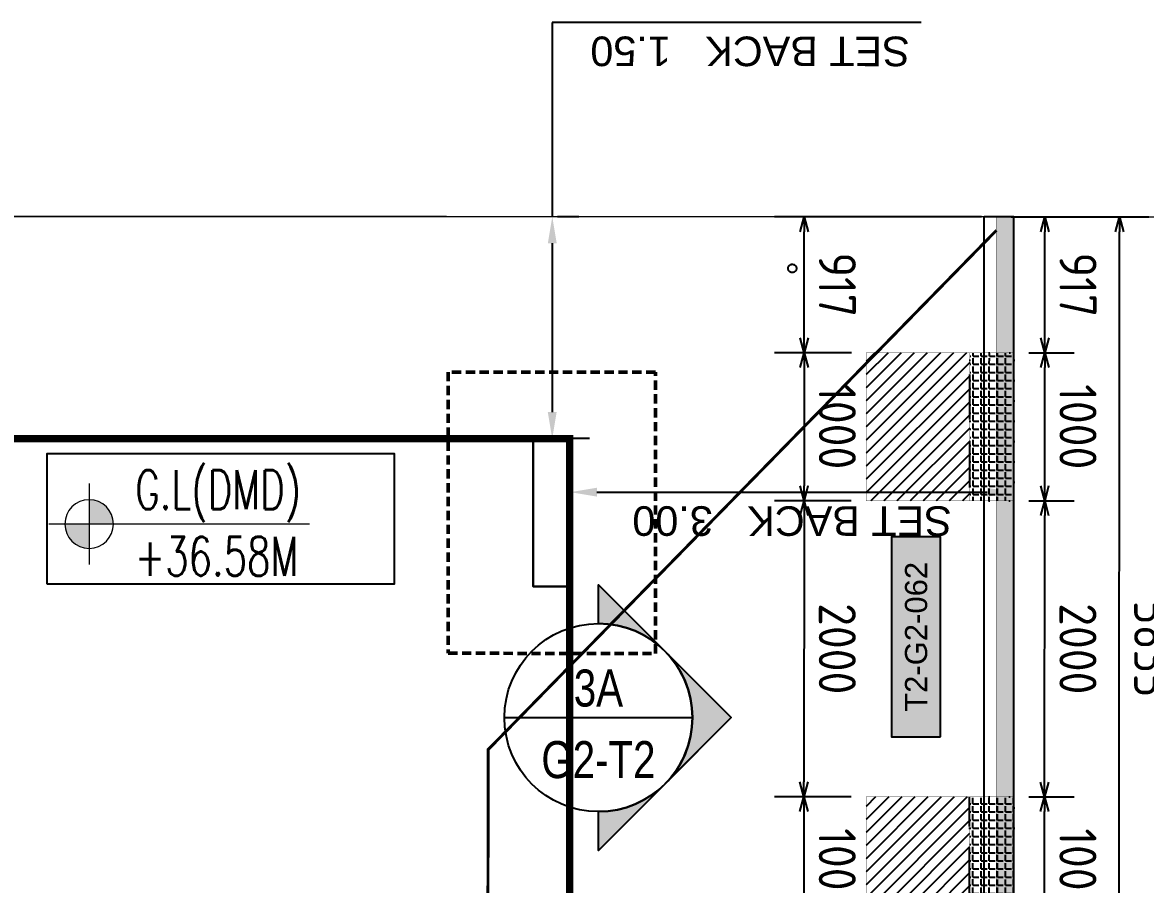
# Model space of a CAD drawing. Header units: centimetres. Extents: x -6122352 to 6876996, y -1694241 to 2592194.
# Drawn here: x 124638 to 132226, y -22683 to -16859 of the extents above; entities that cross this region are included whole.
import ezdxf
from ezdxf.enums import TextEntityAlignment as Align
from ezdxf.xclip import XClip

# ---------------------------------------------------------------- set-up
doc = ezdxf.new("R2010")
doc.units = ezdxf.units.CM
doc.header["$MEASUREMENT"] = 0
doc.header["$XCLIPFRAME"] = 2
doc.header["$PDMODE"] = 66
doc.header["$PDSIZE"] = 100
for name, pattern in [('CENTER', [2, 1.25, -0.25, 0.25, -0.25]), ('DASHED2', [0.375, 0.25, -0.125]), ('XR-AR-END-SETTING OUT PLAN$0$23261-XR-AR-SI-GF$0$HIDDEN', [0.375, 0.25, -0.125])]:
    doc.linetypes.add(name, pattern=pattern)
doc.layers.get('Defpoints').update_dxf_attribs({"color": 255, "linetype": 'CENTER'})
for name, color, linetype in [('00-MI-DIM', 7, 'Continuous'), ('23585-XR-AR-BOUNDARY WALLS AND SETBACKS$0$setback', 7, 'XR-AR-END-SETTING OUT PLAN$0$23261-XR-AR-SI-GF$0$HIDDEN'), ('@MI-FOOTINGS', 7, 'Continuous'), ('@MI-MEP', 7, 'Continuous'), ('@MI-REF LAYER', 7, 'Continuous'), ('@MI-TYPE-01', 30, 'Continuous'), ('@MI-TYPE-02', 6, 'Continuous'), ('B_TH_4', 7, 'Continuous'), ('PANEL-TAGS', 7, 'Continuous'), ('S-DIMENSION', 251, 'Continuous'), ('XREF1$0$S-LEVELS', 2, 'Continuous'), ('XREF1$0$TYPICAL NEW PROFILE', 3, 'Continuous')]:
    doc.layers.add(name, color=color, linetype=linetype)
for name, color, linetype, lineweight, true_color in [('08-Compound Wall-2', 6, 'Continuous', 25, 0xff00ff), ('23585-XR-AR-DAMAC PLOT LIMITS$0$1-End units', 7, 'Continuous', 5, 0xf8991e), ('23585-XR-AR-DAMAC PLOT LIMITS$0$1-Open Space', 7, 'Continuous', 5, 0x90cf5a)]:
    doc.layers.add(name, color=color, linetype=linetype, lineweight=lineweight, true_color=true_color)
for name, color, linetype, lineweight in [('@ Foundations', 4, 'DASHED2', 50), ('A-ANNO-TEXT', 3, 'Continuous', 25), ('XR-AR-END-SETTING OUT PLAN$0$23585-XR-AR-END-GROUND FLOOR$0$S-COLS', 51, 'Continuous', 40), ('XR-AR-END-SETTING OUT PLAN$0$23585-XR-AR-END-GROUND FLOOR$0$S-COLS-PATT', 8, 'Continuous', 5), ('XREF1$0$36-TAGLVL', 23, 'Continuous', 9)]:
    doc.layers.add(name, color=color, linetype=linetype, lineweight=lineweight)
doc.styles.add('Arial Narrow', font='ARIALN.TTF', dxfattribs={"width": 0.95, "height": 500})
doc.styles.add('PANELTAG_STYLE', font='arial.ttf')
doc.styles.add('Schueco-BEMSTIL', font='isocpeur.ttf', dxfattribs={"width": 0.9})
doc.styles.get("Standard").update_dxf_attribs({"font": 'arial.ttf'})
doc.styles.add('XREF1$0$DLT_TEXT', font='romans.shx', dxfattribs={"width": 0.7})
doc.dimstyles.new('MI- JWC-TXT-2.5 MM', dxfattribs={"dimscale": 1.5, "dimtxt": 2.5, "dimasz": 1, "dimexe": 2, "dimexo": 1, "dimgap": 1, "dimtad": 1, "dimdec": 0, "dimdsep": 46, "dimtxsty": 'Schueco-BEMSTIL', "dimblk": 'OPEN30', "dimcen": 0, "dimdle": 2, "dimclrd": 140, "dimclre": 8, "dimclrt": 40, "dimadec": 0, "dimazin": 2, "dimtfac": 1, "dimtdec": 0, "dimtix": 1, "dimtmove": 2, "dimatfit": 3, "dimldrblk": 'OPEN', "dimfxl": 2, "dimlwd": -1, "dimlwe": -1, "dimarcsym": 0})
doc.dimstyles.get("Standard").update_dxf_attribs({"dimtxt": 5, "dimasz": 0.5, "dimexe": 0.18, "dimexo": 0.0625, "dimgap": 0.09, "dimtad": 0, "dimtih": 1, "dimtoh": 1, "dimdec": 0, "dimzin": 0, "dimdsep": 46, "dimtxsty": 'Standard', "dimcen": 0.09, "dimadec": 0, "dimazin": 0, "dimtfac": 1, "dimtdec": 0, "dimtofl": 0, "dimtmove": 0, "dimatfit": 3, "dimfxl": 1, "dimtolj": 1, "dimtzin": 0, "dimarcsym": 0})

# ---------------------------------------------------------------- blocks, each defined once
blk = doc.blocks.new('23585-XR-AR-BOUNDARY WALLS AND SETBACKS')
at = {"layer": '08-Compound Wall-2'}
for points in [[(496511.5071, 2768965.2139), (496493.8115, 2768981.4267), (496493.6764, 2768981.2792)], [(496465.3043, 2768950.3148), (496482.9255, 2768934.1688), (496489.0396, 2768940.8413), (496493.093, 2768945.2651), (496497.1464, 2768949.6889), (496501.1998, 2768954.1127), (496505.2532, 2768958.5365), (496511.2983, 2768965.134), (496493.6764, 2768981.2792)]]:
    blk.add_lwpolyline(points, dxfattribs=at)
at = {"layer": '23585-XR-AR-BOUNDARY WALLS AND SETBACKS$0$setback', "ltscale": 40, "const_width": 0.05}
blk.add_lwpolyline([(496482.7466, 2768938.2661), (496468.3694, 2768951.4396), (496472.5243, 2768955.9742), (496476.5774, 2768960.3979), (496480.631, 2768964.8216), (496484.6844, 2768969.2454), (496488.7378, 2768973.6691), (496492.8908, 2768978.2015), (496507.2684, 2768965.0286), (496503.115, 2768960.4956), (496499.0616, 2768956.0718), (496495.0082, 2768951.648), (496490.9548, 2768947.2242), (496486.9014, 2768942.8004)], close=True, dxfattribs=at)
blk = doc.blocks.new('A$C9d9485f6')
at = {"layer": 'A-ANNO-TEXT', "rotation": 312.4881850805905}
blk.add_blockref('23585-XR-AR-BOUNDARY WALLS AND SETBACKS', (-2377088.5348, -1504219.2521), dxfattribs=at)
blk = doc.blocks.new('23585-XR-AR-DAMAC PLOT LIMITS')
at = {"layer": '23585-XR-AR-DAMAC PLOT LIMITS$0$1-End units', "color": 251, "true_color": 0x636466}
blk.add_lwpolyline([(496511.5071, 2768965.2139), (496505.3269, 2768958.4689), (496487.6319, 2768974.6825), (496493.8115, 2768981.4267)], close=True, dxfattribs=at)
at = {"layer": '23585-XR-AR-DAMAC PLOT LIMITS$0$1-Open Space', "color": 251, "true_color": 0x636466}
blk.add_lwpolyline([(496513.5337, 2768967.4255), (496531.2285, 2768951.2113), (496529.2017, 2768948.9993), (496511.5071, 2768965.2139), (496493.8115, 2768981.4267), (496495.8383, 2768983.6387)], close=True, dxfattribs=at)
blk = doc.blocks.new('A$Cf093b529')
at = {"layer": 'A-ANNO-TEXT'}
blk.add_blockref('23585-XR-AR-DAMAC PLOT LIMITS', (-495391.9901, -2768603.4419), dxfattribs=at)
blk = doc.blocks.new('XR-AR-END-SETTING OUT PLAN$0$23585-XR-AR-END-GROUND FLOOR$0$A$C75a8815d')
at = {"layer": 'XR-AR-END-SETTING OUT PLAN$0$23585-XR-AR-END-GROUND FLOOR$0$S-COLS', "color": 252, "lineweight": 30}
blk.add_lwpolyline([(0, -4000), (0, -3000), (250, -3000), (250, -4000)], close=True, dxfattribs=at)
blk = doc.blocks.new('XR-AR-END-SETTING OUT PLAN')
at = {"layer": 'XR-AR-END-SETTING OUT PLAN$0$23585-XR-AR-END-GROUND FLOOR$0$S-COLS-PATT', "color": 8}
blk.add_blockref('XR-AR-END-SETTING OUT PLAN$0$23585-XR-AR-END-GROUND FLOOR$0$A$C75a8815d', (3000.1, 5500), dxfattribs=at)
blk = doc.blocks.new('END UNIT')
at = {"xscale": 0.001, "yscale": 0.001, "zscale": 0.001}
blk.add_blockref('XR-AR-END-SETTING OUT PLAN', (-9.1502, 0), dxfattribs=at)
blk = doc.blocks.new('TH_4')
blk.add_blockref('END UNIT', (495802.3054, 2769130.5141))
blk = doc.blocks.new('A$C780da55d')
at = {"layer": 'S-DIMENSION'}
blk.add_circle((0, 0), 0.0281, dxfattribs=at)
at = {"layer": 'B_TH_4', "xscale": 1.000039159572381, "yscale": 1.000039159572381, "zscale": 1.000039159572381}
blk.add_blockref('TH_4', (-495814.0705, -2769239.3021), dxfattribs=at)
blk = doc.blocks.new('23585-XR-AR-MALDIVE-2$0$TH_4')
blk.add_blockref('A$C780da55d', (495794.6554, 2769130.8641))
at = {"layer": '@ Foundations', "linetype": 'DASHED2', "ltscale": 0.25}
blk.add_lwpolyline([(495795.5803, 2769131.5648), (495796.9803, 2769131.5648), (495796.9803, 2769133.4648), (495795.5803, 2769133.4648)], close=True, dxfattribs=at)
blk = doc.blocks.new('A$Ca180d4cc')
at = {"color": 1, "true_color": 0xeb0000, "const_width": 0.01}
blk.add_lwpolyline([(33.1481, 0.0002), (27.1482, 0), (21.1482, 0.0002), (15.1482, 0.0002), (9.1482, 0.0002), (0.001, 0.0002), (0, 23.9999), (9.1482, 24), (15.1482, 24.0001), (21.1482, 24.0001), (27.1482, 24.0002), (33.1482, 24.0002), (42.2983, 24.0001), (42.2983, 0.0002)], close=True, dxfattribs=at)
blk = doc.blocks.new('XREF1$0$LVL  ATTR')
at = {"color": 7}
blk.add_wipeout([(-0.3373, 0.3835), (1.8973, 0.3835), (1.8973, -0.4505), (-0.3373, -0.4505)], dxfattribs=at)
at = {"layer": 'XREF1$0$36-TAGLVL', "extrusion": (-4.88814e-07, 1.40652e-17, 1)}
h = blk.add_hatch(color=252, dxfattribs=at)
h.paths.add_polyline_path([(-0.0654, 0.1563, 0.414214), (-0.2216, 0), (-0.0654, 0)])
h.paths.add_polyline_path([(0.0909, 0), (-0.0654, 0), (-0.0654, -0.1562, 0.414214)])
for p, q in [((-0.0654, -0.2604), (-0.0654, 0.2604)), ((1.3511, 0, 0), (-0.3253, 0, 0))]:
    blk.add_line(p, q, dxfattribs=at)
blk.add_circle((-0.0654, 0, 0), 0.1562, dxfattribs=at)
at = {"layer": 'XREF1$0$S-LEVELS', "color": 1}
blk.add_lwpolyline([(-0.3373, 0.3835), (1.8973, 0.3835), (1.8973, -0.4505), (-0.3373, -0.4505)], close=True, dxfattribs=at)
at = {"layer": 'XREF1$0$TYPICAL NEW PROFILE', "color": 3, "style": 'XREF1$0$DLT_TEXT', "width": 0.7}
for tag, p in [('+0.00M', (0.2413, 0.0671, -0.0001)), ('S.S.L', (0.2413, -0.3453, -0.0001))]:
    blk.add_attdef(tag, p, '', height=0.25, dxfattribs=at)
blk = doc.blocks.new('*D697')
at = {"color": 0, "lineweight": -2, "transparency": 16777216}
for p, q in [((494320.6673, 2767860.6505), (494320.6673, 2767861.1263)), ((494317.6704, 2767860.9702), (494317.6704, 2767860.7663)), ((494320.4873, 2767860.9463), (494317.8504, 2767860.9463))]:
    blk.add_line(p, q, dxfattribs=at)
at = {"color": 0, "transparency": 16777216}
for points in [[(494317.8504, 2767860.9763), (494317.8504, 2767860.9163), (494317.6704, 2767860.9463)], [(494320.4873, 2767860.9763), (494320.4873, 2767860.9163), (494320.6673, 2767860.9463)]]:
    blk.add_solid(points, dxfattribs=at)
at = {"layer": 'Defpoints', "color": 0, "transparency": 16777216}
for p in [(494317.6704, 2767861.0327), (494317.6704, 2767860.9463), (494320.6673, 2767860.588)]:
    blk.add_point(p, dxfattribs=at)
at = {"color": 0, "transparency": 16777216, "insert": (494319.1688, 2767861.1398), "char_height": 0.2, "attachment_point": 5}
blk.add_mtext('\\A1;SET BACK   3.00', dxfattribs=at)
blk = doc.blocks.new('*D699')
at = {"color": 0, "lineweight": -2, "transparency": 16777216}
for p, q in [((494320.5386, 2767860.5848), (494320.9694, 2767860.5848)), ((494320.7894, 2767859.2647), (494320.7894, 2767860.4048)), ((494320.7549, 2767859.0847), (494320.6094, 2767859.0847)), ((494320.7894, 2767857.7733), (494320.7894, 2767859.0847)), ((494318.2968, 2767857.7733), (494320.7894, 2767857.7733))]:
    blk.add_line(p, q, dxfattribs=at)
at = {"color": 0, "transparency": 16777216}
for points in [[(494320.7594, 2767860.4048), (494320.8194, 2767860.4048), (494320.7894, 2767860.5848)], [(494320.7594, 2767859.2647), (494320.8194, 2767859.2647), (494320.7894, 2767859.0847)]]:
    blk.add_solid(points, dxfattribs=at)
at = {"layer": 'Defpoints', "color": 0, "transparency": 16777216}
for p in [(494320.4761, 2767860.5848), (494320.7894, 2767860.5848), (494320.8174, 2767859.0847)]:
    blk.add_point(p, dxfattribs=at)
at = {"color": 0, "transparency": 16777216, "insert": (494319.4531, 2767857.9667), "char_height": 0.2, "attachment_point": 5}
blk.add_mtext('\\A1;SET BACK   1.50', dxfattribs=at)
blk = doc.blocks.new('T1-FOOTING')
at = {"transparency": 33554679}
h = blk.add_hatch(dxfattribs=at)
h.set_pattern_fill('ANGLE', color=256, scale=500)
h.set_pattern_definition([(0, (0, 0), (0, 137.5), [100, -37.5]), (90, (0, 0), (-137.5, 8e-15), [100, -37.5])])
h.paths.add_polyline_path([(-500, -300), (500, -300), (500, 0), (-500, 0)])
h.paths.add_polyline_path([(-499.75, -299.75), (499.75, -299.75), (499.75, -0.25), (-499.75, -0.25)], flags=16)
h = blk.add_hatch(dxfattribs=at)
h.set_pattern_fill('ANGLE', color=8, scale=200)
h.set_pattern_definition([(0, (0, 0), (0, 55), [40, -15]), (90, (0, 0), (-55, 3e-15), [40, -15])])
h.paths.add_polyline_path([(500, -300), (500, 0), (-500, 0), (-500, -300)])
h = blk.add_hatch(dxfattribs=at)
h.set_pattern_fill('ANSI31', color=8, scale=500)
h.paths.add_polyline_path([(500, -1000), (500, -300), (-500, -300), (-500, -1000)])
at = {"layer": '@MI-TYPE-01', "color": 240, "linetype": 'DASHED2', "true_color": 0xed1f24}
blk.add_line((-500, -300), (500, -300), dxfattribs=at)
at = {"layer": '@MI-TYPE-01', "color": 240, "true_color": 0xed1f24, "const_width": 2.5}
blk.add_lwpolyline([(-500, 0), (500, 0), (500, -1000), (-500, -1000)], close=True, dxfattribs=at)
blk = doc.blocks.new('_Open30')
at = {"color": 0, "linetype": 'ByBlock', "lineweight": -2}
for p, q in [((-1, 0.268), (0, 0)), ((0, 0), (-1, -0.268)), ((0, 0), (-1, 0))]:
    blk.add_line(p, q, dxfattribs=at)
blk = doc.blocks.new('*D919')
at = {"layer": '@MI-TYPE-02', "color": 8, "transparency": 16777216}
for p, q in [((382575.2, -149262.9), (383386.9, -149262.8)), ((382576.2, -155097.9), (383387.9, -155097.8))]:
    blk.add_line(p, q, dxfattribs=at)
at = {"layer": '@MI-TYPE-02', "color": 140, "transparency": 16777216}
blk.add_line((383187.9, -154997.8), (383186.9, -149362.8), dxfattribs=at)
at = {"layer": 'Defpoints', "color": 0, "transparency": 16777216}
for p in [(382475.2, -149263), (383186.9, -149262.8), (382476.2, -155098)]:
    blk.add_point(p, dxfattribs=at)
at = {"layer": '@MI-TYPE-02', "color": 140, "transparency": 16777216, "xscale": 100, "yscale": 100, "zscale": 100}
for p, rotation in [((383186.9, -149262.8), 90.01026582106833), ((383187.9, -155097.8), 270.0102658210683)]:
    blk.add_blockref('_Open30', p, dxfattribs=dict(at, rotation=rotation))
at = {"layer": '@MI-TYPE-02', "color": 40, "transparency": 16777216, "insert": (383412.4, -152180.3), "char_height": 250, "attachment_point": 5, "rotation": 270.01027, "style": 'Schueco-BEMSTIL'}
blk.add_mtext('5835', dxfattribs=at)
blk = doc.blocks.new('_Open')
at = {"color": 0, "linetype": 'ByBlock', "lineweight": -2}
for p, q in [((-1, 0.2), (0, 0)), ((-1, -0.2), (0, 0)), ((0, 0), (-1, 0))]:
    blk.add_line(p, q, dxfattribs=at)
blk = doc.blocks.new('*D921')
at = {"layer": '@MI-TYPE-02', "color": 8, "transparency": 16777216}
for p, q in [((382575.8, -153180.4), (382883.3, -153180.3)), ((382576.9, -154180.4), (382883.4, -154180.3))]:
    blk.add_line(p, q, dxfattribs=at)
at = {"layer": '@MI-TYPE-02', "color": 140, "transparency": 16777216}
blk.add_line((382683.4, -154080.4), (382683.3, -153280.4), dxfattribs=at)
at = {"layer": 'Defpoints', "color": 0, "transparency": 16777216}
for p in [(382475.8, -153180.4), (382683.3, -153180.4), (382476.9, -154180.4)]:
    blk.add_point(p, dxfattribs=at)
at = {"layer": '@MI-TYPE-02', "color": 140, "transparency": 16777216, "xscale": 100, "yscale": 100, "zscale": 100}
for p, rotation in [((382683.3, -153180.4), 90.01026582106833), ((382683.4, -154180.4), 270.0102658210683)]:
    blk.add_blockref('_Open30', p, dxfattribs=dict(at, rotation=rotation))
at = {"layer": '@MI-TYPE-02', "color": 40, "transparency": 16777216, "insert": (382908.3, -153680.3), "char_height": 250, "attachment_point": 5, "rotation": 270.01027, "style": 'Schueco-BEMSTIL'}
blk.add_mtext('1000', dxfattribs=at)
blk = doc.blocks.new('*D922')
at = {"layer": '@MI-TYPE-02', "color": 8, "transparency": 16777216}
for p, q in [((382576.4, -151180.4), (382882.9, -151180.3)), ((382575.8, -153180.4), (382883.3, -153180.3))]:
    blk.add_line(p, q, dxfattribs=at)
at = {"layer": '@MI-TYPE-02', "color": 140, "transparency": 16777216}
blk.add_line((382683.2, -153080.4), (382682.9, -151280.4), dxfattribs=at)
at = {"layer": 'Defpoints', "color": 0, "transparency": 16777216}
for p in [(382476.4, -151180.4), (382682.9, -151180.4), (382475.8, -153180.4)]:
    blk.add_point(p, dxfattribs=at)
at = {"layer": '@MI-TYPE-02', "color": 140, "transparency": 16777216, "xscale": 100, "yscale": 100, "zscale": 100}
for p, rotation in [((382682.9, -151180.4), 90.01026582106833), ((382683.3, -153180.4), 270.0102658210683)]:
    blk.add_blockref('_Open30', p, dxfattribs=dict(at, rotation=rotation))
at = {"layer": '@MI-TYPE-02', "color": 40, "transparency": 16777216, "insert": (382908.1, -152180.3), "char_height": 250, "attachment_point": 5, "rotation": 270.01027, "style": 'Schueco-BEMSTIL'}
blk.add_mtext('2000', dxfattribs=at)
blk = doc.blocks.new('*D923')
at = {"layer": '@MI-TYPE-02', "color": 8, "transparency": 16777216}
for p, q in [((382576.2, -150180.4), (382882.7, -150180.3)), ((382576.4, -151180.4), (382882.9, -151180.3))]:
    blk.add_line(p, q, dxfattribs=at)
at = {"layer": '@MI-TYPE-02', "color": 140, "transparency": 16777216}
blk.add_line((382682.9, -151080.4), (382682.7, -150280.4), dxfattribs=at)
at = {"layer": 'Defpoints', "color": 0, "transparency": 16777216}
for p in [(382476.2, -150180.4), (382682.7, -150180.4), (382476.4, -151180.4)]:
    blk.add_point(p, dxfattribs=at)
at = {"layer": '@MI-TYPE-02', "color": 140, "transparency": 16777216, "xscale": 100, "yscale": 100, "zscale": 100}
for p, rotation in [((382682.7, -150180.4), 90.01026582106833), ((382682.9, -151180.4), 270.0102658210683)]:
    blk.add_blockref('_Open30', p, dxfattribs=dict(at, rotation=rotation))
at = {"layer": '@MI-TYPE-02', "color": 40, "transparency": 16777216, "insert": (382907.8, -150680.3), "char_height": 250, "attachment_point": 5, "rotation": 270.01027, "style": 'Schueco-BEMSTIL'}
blk.add_mtext('1000', dxfattribs=at)
blk = doc.blocks.new('*D924')
at = {"layer": '@MI-TYPE-02', "color": 8, "transparency": 16777216}
for p, q in [((382455.2, -149263), (382882.5, -149262.9)), ((382576.2, -150180.4), (382882.7, -150180.3))]:
    blk.add_line(p, q, dxfattribs=at)
at = {"layer": '@MI-TYPE-02', "color": 140, "transparency": 16777216}
blk.add_line((382682.7, -150080.4), (382682.6, -149362.9), dxfattribs=at)
at = {"layer": 'Defpoints', "color": 0, "transparency": 16777216}
for p in [(382355.2, -149263), (382682.5, -149262.9), (382476.2, -150180.4)]:
    blk.add_point(p, dxfattribs=at)
at = {"layer": '@MI-TYPE-02', "color": 140, "transparency": 16777216, "xscale": 100, "yscale": 100, "zscale": 100}
for p, rotation in [((382682.5, -149262.9), 90.01026582106833), ((382682.7, -150180.4), 270.0102658210683)]:
    blk.add_blockref('_Open30', p, dxfattribs=dict(at, rotation=rotation))
at = {"layer": '@MI-TYPE-02', "color": 40, "transparency": 16777216, "insert": (382907.6, -149721.6), "char_height": 250, "attachment_point": 5, "rotation": 270.01027, "style": 'Schueco-BEMSTIL'}
blk.add_mtext('917', dxfattribs=at)
blk = doc.blocks.new('*D1398')
at = {"layer": '@MI-TYPE-02', "color": 8, "transparency": 16777216}
for p, q in [((-228.7, 47998.2), (-1627.3, 47998)), ((-1107.6, 47080.6), (-1627.1, 47080.5))]:
    blk.add_line(p, q, dxfattribs=at)
at = {"layer": '@MI-TYPE-02', "color": 140, "transparency": 16777216}
blk.add_line((-1427.1, 47180.6), (-1427.2, 47898), dxfattribs=at)
at = {"layer": 'Defpoints', "color": 0, "transparency": 16777216}
for p in [(-1427.3, 47998), (-128.7, 47998.3), (-1007.6, 47080.6)]:
    blk.add_point(p, dxfattribs=at)
at = {"layer": '@MI-TYPE-02', "color": 140, "transparency": 16777216, "xscale": 100, "yscale": 100, "zscale": 100}
for p, rotation in [((-1427.3, 47998), 90.01026582106819), ((-1427.1, 47080.6), 270.0102658210682)]:
    blk.add_blockref('_Open30', p, dxfattribs=dict(at, rotation=rotation))
at = {"layer": '@MI-TYPE-02', "color": 40, "transparency": 16777216, "insert": (-1202.2, 47539.3), "char_height": 250, "attachment_point": 5, "rotation": 270.01027, "style": 'Schueco-BEMSTIL'}
blk.add_mtext('917', dxfattribs=at)
blk = doc.blocks.new('*D1399')
at = {"layer": '@MI-TYPE-02', "color": 8, "transparency": 16777216}
for p, q in [((-1107.6, 47080.6), (-1627.1, 47080.5)), ((-1107.5, 46080.6), (-1626.9, 46080.5))]:
    blk.add_line(p, q, dxfattribs=at)
at = {"layer": '@MI-TYPE-02', "color": 140, "transparency": 16777216}
blk.add_line((-1427.1, 46980.6), (-1426.9, 46180.6), dxfattribs=at)
at = {"layer": 'Defpoints', "color": 0, "transparency": 16777216}
for p in [(-1007.6, 47080.6), (-1426.9, 46080.6), (-1007.5, 46080.6)]:
    blk.add_point(p, dxfattribs=at)
at = {"layer": '@MI-TYPE-02', "color": 140, "transparency": 16777216, "xscale": 100, "yscale": 100, "zscale": 100}
for p, rotation in [((-1427.1, 47080.6), 90.01026582106819), ((-1426.9, 46080.6), 270.0102658210682)]:
    blk.add_blockref('_Open30', p, dxfattribs=dict(at, rotation=rotation))
at = {"layer": '@MI-TYPE-02', "color": 40, "transparency": 16777216, "insert": (-1202, 46580.6), "char_height": 250, "attachment_point": 5, "rotation": 270.01027, "style": 'Schueco-BEMSTIL'}
blk.add_mtext('1000', dxfattribs=at)
blk = doc.blocks.new('*D1400')
at = {"layer": '@MI-TYPE-02', "color": 8, "transparency": 16777216}
for p, q in [((-1107.5, 46080.6), (-1626.9, 46080.5)), ((-1107.1, 44080.6), (-1626.6, 44080.5))]:
    blk.add_line(p, q, dxfattribs=at)
at = {"layer": '@MI-TYPE-02', "color": 140, "transparency": 16777216}
blk.add_line((-1426.9, 45980.6), (-1426.6, 44180.6), dxfattribs=at)
at = {"layer": 'Defpoints', "color": 0, "transparency": 16777216}
for p in [(-1007.5, 46080.6), (-1426.6, 44080.6), (-1007.1, 44080.6)]:
    blk.add_point(p, dxfattribs=at)
at = {"layer": '@MI-TYPE-02', "color": 140, "transparency": 16777216, "xscale": 100, "yscale": 100, "zscale": 100}
for p, rotation in [((-1426.9, 46080.6), 90.01026582106819), ((-1426.6, 44080.6), 270.0102658210682)]:
    blk.add_blockref('_Open30', p, dxfattribs=dict(at, rotation=rotation))
at = {"layer": '@MI-TYPE-02', "color": 40, "transparency": 16777216, "insert": (-1201.7, 45080.6), "char_height": 250, "attachment_point": 5, "rotation": 270.01027, "style": 'Schueco-BEMSTIL'}
blk.add_mtext('2000', dxfattribs=at)
blk = doc.blocks.new('*D1401')
at = {"layer": '@MI-TYPE-02', "color": 8, "transparency": 16777216}
for p, q in [((-1107.1, 44080.6), (-1626.6, 44080.5)), ((-1106.9, 43080.6), (-1626.4, 43080.5))]:
    blk.add_line(p, q, dxfattribs=at)
at = {"layer": '@MI-TYPE-02', "color": 140, "transparency": 16777216}
blk.add_line((-1426.5, 43980.6), (-1426.4, 43180.6), dxfattribs=at)
at = {"layer": 'Defpoints', "color": 0, "transparency": 16777216}
for p in [(-1007.1, 44080.6), (-1426.4, 43080.6), (-1006.9, 43080.6)]:
    blk.add_point(p, dxfattribs=at)
at = {"layer": '@MI-TYPE-02', "color": 140, "transparency": 16777216, "xscale": 100, "yscale": 100, "zscale": 100}
for p, rotation in [((-1426.6, 44080.6), 90.01026582106819), ((-1426.4, 43080.6), 270.0102658210682)]:
    blk.add_blockref('_Open30', p, dxfattribs=dict(at, rotation=rotation))
at = {"layer": '@MI-TYPE-02', "color": 40, "transparency": 16777216, "insert": (-1201.5, 43580.6), "char_height": 250, "attachment_point": 5, "rotation": 270.01027, "style": 'Schueco-BEMSTIL'}
blk.add_mtext('1000', dxfattribs=at)
blk = doc.blocks.new('*U1431')
h = blk.add_hatch(color=94)
edge = h.paths.add_edge_path()
edge.add_line((0, 6.35), (0, 8.98))
edge.add_line((0, 8.98), (8.98, 0))
edge.add_line((8.98, 0), (0, -8.98))
edge.add_line((0, -8.98), (0, -6.35))
edge.add_arc((0, 0), 6.35, 270, 450)
at = {"color": 94}
blk.add_line((-6.35, 0), (6.35, 0), dxfattribs=at)
for points in [[(0, 6.35), (0, 8.98), (8.98, 0), (0, -8.98), (0, -6.35, 1)], [(4.49, -4.49, 0.414214), (4.49, 4.49), (8.98, 0), (4.49, -4.49)]]:
    blk.add_lwpolyline(points, format="xyb", close=True)
blk.add_circle((0, 0), 6.35, dxfattribs=at)
at = {"style": 'Arial Narrow', "width": 0.95, "flags": 8}
blk.add_attdef('VIEWNUMBER', text='', height=2.5, dxfattribs=at).set_placement((0, 0), align=Align.BOTTOM_CENTER)
blk.add_attdef('SHEETNUMBER', text='', height=2.5, dxfattribs=at).set_placement((0, -1.588), align=Align.TOP_CENTER)
blk = doc.blocks.new('PANELTAG')
at = {"layer": 'PANEL-TAGS', "color": 1}
blk.add_lwpolyline([(-13.5, -3.3), (13.5, -3.3), (13.5, 3.3), (-13.5, 3.3)], close=True, dxfattribs=at)
at = {"layer": 'PANEL-TAGS', "color": 40, "true_color": 0xffd700}
blk.add_solid([(-13.5, -3.3), (13.5, -3.3), (-13.5, 3.3), (13.5, 3.3)], dxfattribs=at)
at = {"layer": 'PANEL-TAGS', "color": 5, "style": 'PANELTAG_STYLE'}
blk.add_attdef('TAGNO', text='', height=3, dxfattribs=at).set_placement((0, 0), align=Align.CENTER)
blk = doc.blocks.new('A$C2baae4c6')
at = {"color": 1, "true_color": 0xeb0000, "const_width": 0.01}
blk.add_lwpolyline([(33.1481, 1.3114), (27.1482, 1.3113), (21.1482, 1.3115), (15.1482, 1.3115), (9.1482, 1.3114), (0.001, 1.3114), (0, 25.3112), (9.1482, 25.3113), (15.1482, 25.3113), (21.1482, 25.3114), (27.1482, 25.3114), (33.1482, 25.3115), (42.2983, 25.3113), (42.2983, 1.3114)], close=True, dxfattribs=at)
dim = blk.add_linear_dim(base=(0.0009, 3.173), p1=(2.9979, 2.8147), p2=(0.0009, 3.2594), text='SET BACK   <>', dimstyle='Standard', override={"dimtxt": 0.2, "dimtad": 1, "dimtih": 0, "dimdec": 2})
dim.commit()
dim.dimension.update_dxf_attribs({"geometry": '*D697', "text_midpoint": (1.4994, 3.3665), "insert": (-494317.6694, -2767857.7733)})
dim = blk.add_linear_dim(base=(3.12, 2.8115), p1=(3.1479, 1.3114), p2=(2.8066, 2.8115), angle=90, text='SET BACK   <>', dimstyle='Standard', override={"dimtxt": 0.2, "dimtad": 1, "dimtih": 0, "dimdec": 2, "dimtmove": 1})
dim.commit()
dim.dimension.update_dxf_attribs({"geometry": '*D699', "text_midpoint": (2.4072, 0), "dimtype": 128, "insert": (-494317.6694, -2767857.7733)})
blk = doc.blocks.new('T1-PARTITON 2')
at = {"layer": '@MI-TYPE-02'}
h = blk.add_hatch(color=256, dxfattribs=at)
h.dxf.hatch_style = 1
h.paths.add_polyline_path([(-8.7, 47998.3), (-7.6, 42163.3), (-127.6, 42163.3), (-128.7, 47998.3)])
at = {"layer": '@MI-TYPE-02', "const_width": 2.5}
blk.add_lwpolyline([(-8.7, 47998.3), (-7.6, 42163.3), (-127.6, 42163.3), (-128.7, 47998.3)], close=True, dxfattribs=at)
at = {"layer": '@MI-FOOTINGS', "color": 240, "true_color": 0xed1f24, "xscale": -1, "rotation": 270.0102658218726}
for p in [(-7.5, 46580.8), (-7, 43580.8)]:
    blk.add_blockref('T1-FOOTING', p, dxfattribs=at)
at = {"layer": '@MI-TYPE-02'}
for base, p1, p2, picture, middle in [((-1427.2558, 47998.03), (-1007.6323, 47080.6418), (-128.6692, 47998.2627), '*D1398', (-1202.1736, 47539.3387)), ((-1426.9, 46080.6), (-1007.6, 47080.6), (-1007.5, 46080.6), '*D1399', (-1202, 46580.6)), ((-1426.6, 44080.6), (-1007.5, 46080.6), (-1007.1, 44080.6), '*D1400', (-1201.7, 45080.6)), ((-1426.4, 43080.6), (-1007.1, 44080.6), (-1006.9, 43080.6), '*D1401', (-1201.5, 43580.6))]:
    dim = blk.add_linear_dim(base=base, p1=p1, p2=p2, angle=90.01027, dimstyle='MI- JWC-TXT-2.5 MM', dxfattribs=at)
    dim.commit()
    dim.dimension.update_dxf_attribs({"geometry": picture, "text_midpoint": middle})
for base, p1, p2, picture, middle, set_off in [((198.7267, 47998.3214), (-7.6323, 47080.821), (-128.6692, 47998.2627), '*D924', (423.8089, 47539.63), (-382483.8231, 197261.2344)), ((703.1, 47998.4), (-7.6, 42163.3), (-8.7, 47998.3), '*D919', (928.6, 45081), (-382483.8, 197261.2)), ((198.9, 47080.9), (-7.5, 46080.8), (-7.6, 47080.8), '*D923', (424, 46580.9), (-382483.8, 197261.2)), ((199.1, 46080.9), (-8, 44080.8), (-7.5, 46080.8), '*D922', (424.2, 45080.9), (-382483.8, 197261.2)), ((199.4, 44080.9), (-6.9, 43080.8), (-8, 44080.8), '*D921', (424.5, 43580.9), (-382483.8, 197261.2))]:
    dim = blk.add_linear_dim(base=base, p1=p1, p2=p2, angle=90.01027, dimstyle='MI- JWC-TXT-2.5 MM', dxfattribs=at)
    dim.commit()
    dim.dimension.update_dxf_attribs({"geometry": picture, "text_midpoint": middle, "insert": set_off})

msp = doc.modelspace()

# ---------------------------------------------------------------- block references
at = {"layer": '@MI-REF LAYER', "xscale": 1000, "yscale": 1000, "zscale": 1000}
msp.add_blockref('A$C9d9485f6', (-23958.95046, 48155.57226), dxfattribs=at)
at = {"layer": '@MI-REF LAYER', "xscale": 1000, "yscale": 1000, "zscale": 1000, "rotation": 312.4882903633292}
msp.add_blockref('A$Cf093b529', (-891608.73293, 539022.72011), dxfattribs=at)

# ---------------------------------------------------------------- next in the draw order: block references
at = {"layer": '@MI-REF LAYER'}
ref = msp.add_blockref('23585-XR-AR-MALDIVE-2$0$TH_4', (496417262.48658, 2769024071.13631), dxfattribs=dict(at, xscale=999.9999999999998, yscale=999.9999999999998, zscale=999.9999999999998, rotation=179.9898040398786))
XClip(ref).set_block_clipping_path([(495835.3955444423, 2769154.4543920932), (495826.3054936873, 2769154.4143740092), (495820.3054908863, 2769154.4143365184), (495814.3054860528, 2769154.4142990261), (495808.3054812197, 2769154.4142615357), (495802.3054763861, 2769154.4142240435), (495793.3572849813, 2769154.4545447892), (495793.3582675471, 2769130.514365376), (495835.3955587419, 2769130.5143724433)])

# ---------------------------------------------------------------- next in the draw order: block references
at = {"layer": '00-MI-DIM'}
ref = msp.add_blockref('*U1431', (128529.63765, -21555.49215), dxfattribs=dict(at, xscale=100, yscale=100, zscale=100))
ref.add_attrib('VIEWNUMBER', '3A', dxfattribs={"layer": '0', "height": 250, "style": 'Arial Narrow', "width": 0.95}).set_placement((128529.63765, -21555.49215), align=Align.BOTTOM_CENTER)
ref.add_attrib('SHEETNUMBER', 'G2-T2', dxfattribs={"layer": '0', "height": 250, "style": 'Arial Narrow', "width": 0.95}).set_placement((128529.63765, -21714.24215), align=Align.TOP_CENTER)
at = {"layer": '@MI-MEP', "color": 10, "xscale": 1000, "yscale": 1000, "zscale": 1000, "rotation": 179.9898040371397}
msp.add_blockref('A$Ca180d4cc', (131337.79313, -18171.28413), dxfattribs=at)
at = {"layer": '@MI-TYPE-01', "rotation": 359.977467402098}
msp.add_blockref('T1-PARTITON 2', (131327.58571, -66171.48471), dxfattribs=at)
at = {"layer": 'PANEL-TAGS'}
ref = msp.add_blockref('PANELTAG', (130675.94211, -21009.91782), dxfattribs=dict(at, xscale=50.00000000000001, yscale=50.00000000000001, zscale=50.00000000000001, rotation=90.00000000000001))
ref.add_attrib('TAGNO', 'T2-G2-062', dxfattribs={"color": 5, "height": 150, "rotation": 90, "style": 'PANELTAG_STYLE'}).set_placement((130675.94211, -21009.91782), align=Align.MIDDLE_CENTER)

# ---------------------------------------------------------------- next in the draw order: block references
at = {"layer": '@MI-REF LAYER', "color": 7}
ref = msp.add_blockref('XREF1$0$LVL  ATTR', (125157.47939, -20247.7594, 0.15112), dxfattribs=dict(at, xscale=-1051.480567989675, yscale=1051.480567989676, zscale=1051.480567989675, rotation=179.9901630537804))
ref.add_attrib('S.S.L', 'G.L(DMD)', (125400.54292, -20147.6295), dxfattribs={"layer": 'XREF1$0$TYPICAL NEW PROFILE', "color": 3, "height": 262.870142, "rotation": 359.990166347, "style": 'XREF1$0$DLT_TEXT', "width": 0.7})
ref.add_attrib('+0.00M', '+36.58M', (125398.24027, -20596.9641), dxfattribs={"layer": 'XREF1$0$TYPICAL NEW PROFILE', "color": 3, "height": 262.870142, "rotation": 359.990166347, "style": 'XREF1$0$DLT_TEXT', "width": 0.7})

# ---------------------------------------------------------------- next in the draw order: linework, layer by layer
at = {"layer": '@MI-REF LAYER', "color": 1, "const_width": 20}
msp.add_lwpolyline([(131218.90537, -18263.51551), (127784.73366, -21771.32662), (127778.56139, -26084.92719), (127173.17106, -26091.95584), (127778.56139, -26084.92719), (127784.75636, -38245.84712), (131200.0174, -41913.44301)], dxfattribs=at)

# ---------------------------------------------------------------- next in the draw order: block references
at = {"layer": '@MI-REF LAYER', "color": 10, "xscale": 1000, "yscale": 1000, "zscale": 1000, "rotation": 179.9898040371397}
msp.add_blockref('A$C2baae4c6', (131338.02648, -16860.02588), dxfattribs=at)

doc.saveas('drawing.dxf')
